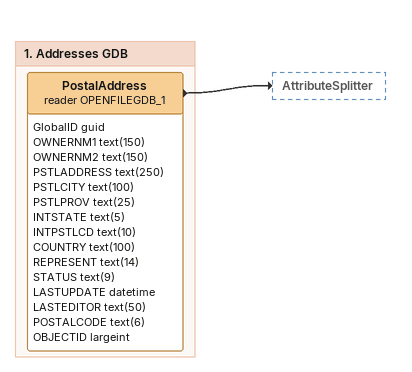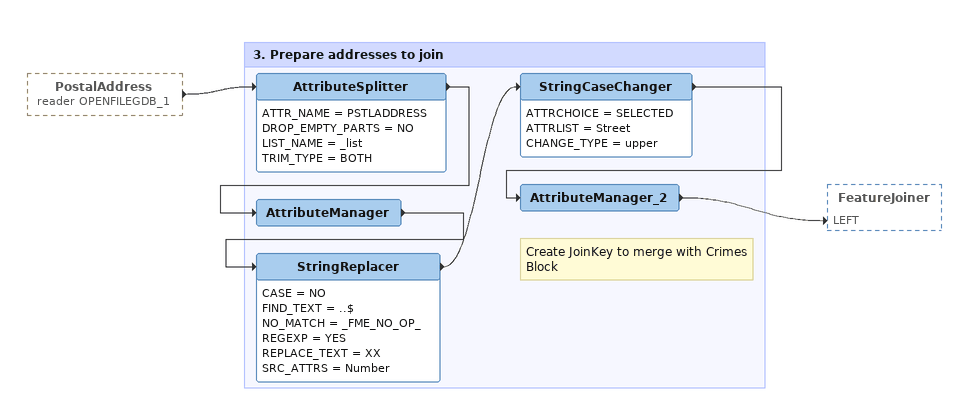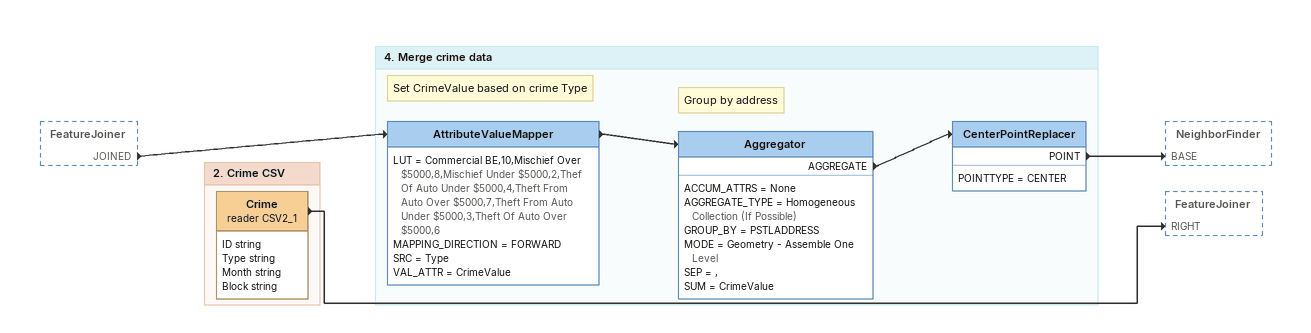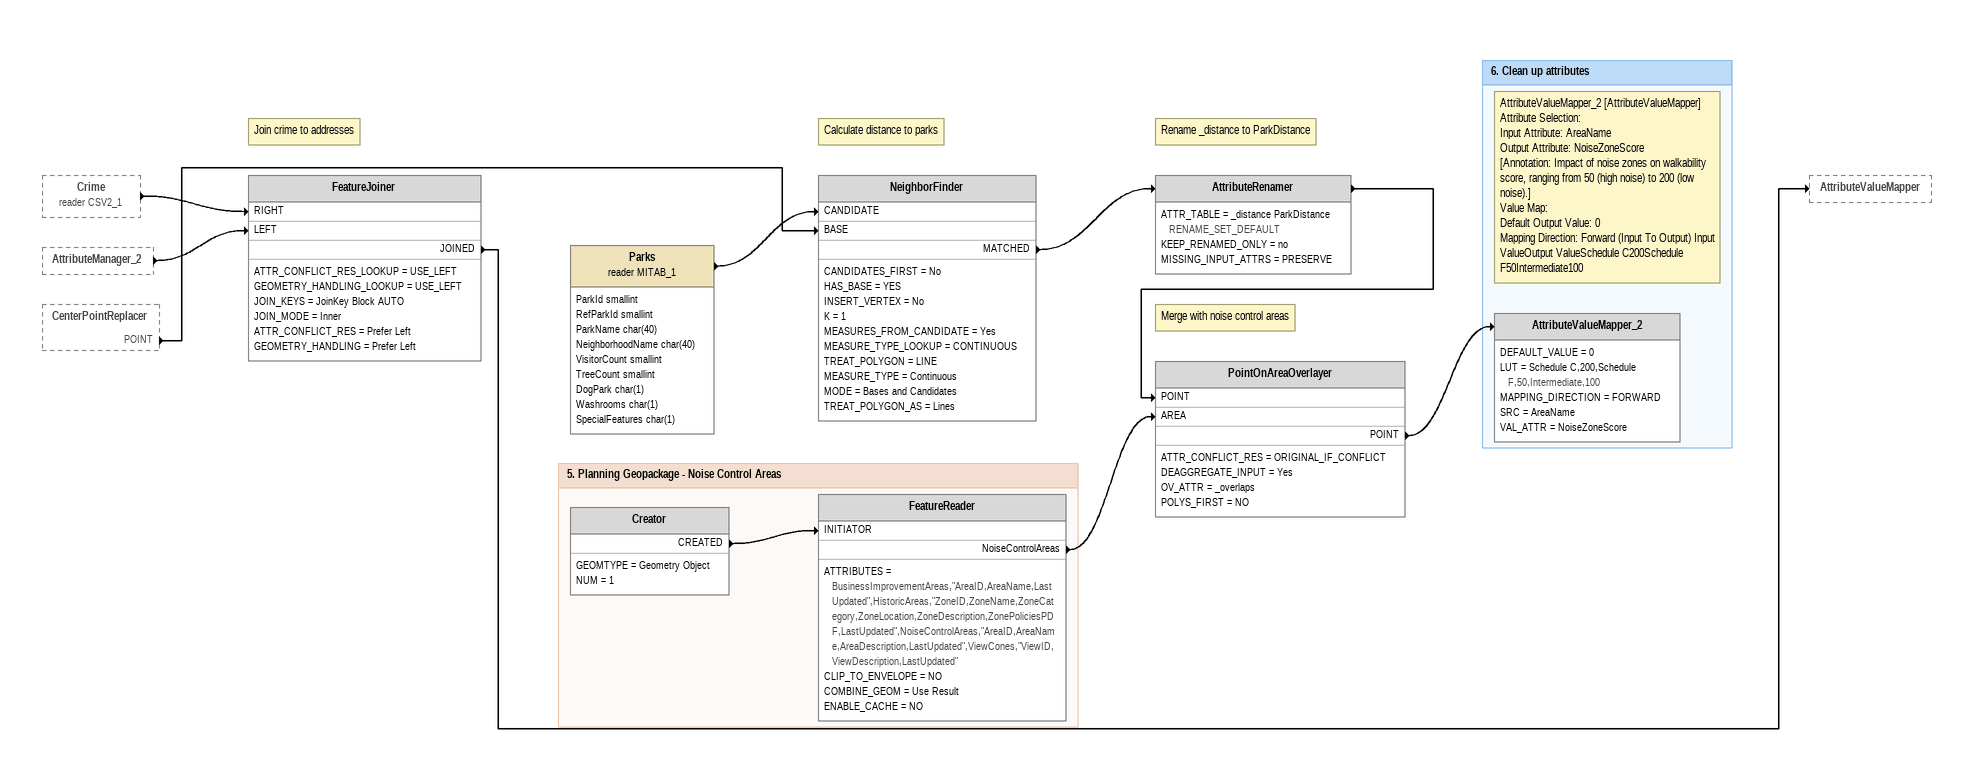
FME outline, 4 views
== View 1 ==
Bookmark: 1. Addresses GDB
PostalAddress (reader OPENFILEGDB_1)
    attributes: GlobalID guid, OWNERNM1 text(150), OWNERNM2 text(150), PSTLADDRESS text(250), PSTLCITY text(100), PSTLPROV text(25), INTSTATE text(5), INTPSTLCD text(10), COUNTRY text(100), REPRESENT text(14), STATUS text(9), LASTUPDATE datetime, LASTEDITOR text(50), POSTALCODE text(6), OBJECTID largeint
    -> AttributeSplitter

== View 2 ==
PostalAddress (reader OPENFILEGDB_1) [outside]
    -> AttributeSplitter

Bookmark: 3. Prepare addresses to join
AttributeSplitter
    ATTR_NAME = PSTLADDRESS
    DROP_EMPTY_PARTS = NO
    LIST_NAME = _list
    TRIM_TYPE = BOTH
    -> AttributeManager
AttributeManager
    -> StringReplacer
StringReplacer
    CASE = NO
    FIND_TEXT = ..$
    NO_MATCH = _FME_NO_OP_
    REGEXP = YES
    REPLACE_TEXT = XX
    SRC_ATTRS = Number
    -> StringCaseChanger
StringCaseChanger
    ATTRCHOICE = SELECTED
    ATTRLIST = Street
    CHANGE_TYPE = upper
    -> AttributeManager_2
Note: Create JoinKey to merge with Crimes Block
AttributeManager_2
    -> FeatureJoiner [LEFT]

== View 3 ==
FeatureJoiner [outside]
    JOINED -> AttributeValueMapper

Bookmark: 2. Crime CSV
Crime (reader CSV2_1)
    attributes: ID string, Type string, Month string, Block string
    -> FeatureJoiner [RIGHT]

Bookmark: 4. Merge crime data
Note: Set CrimeValue based on crime Type
AttributeValueMapper
    LUT = Commercial BE,10,Mischief Over $5000,8,Mischief Under $5000,2,Thef Of Auto Under $5000,4,Theft From Auto Over $5000,7,Theft From Auto Under $5000,3,Theft Of Auto Over $5000,6
    MAPPING_DIRECTION = FORWARD
    SRC = Type
    VAL_ATTR = CrimeValue
    -> Aggregator
Note: Group by address
Aggregator
    ACCUM_ATTRS = None
    AGGREGATE_TYPE = Homogeneous Collection (If Possible)
    GROUP_BY = PSTLADDRESS
    MODE = Geometry - Assemble One Level
    SEP = ,
    SUM = CrimeValue
    AGGREGATE -> CenterPointReplacer
CenterPointReplacer
    POINTTYPE = CENTER
    POINT -> NeighborFinder [BASE]

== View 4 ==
Crime (reader CSV2_1) [outside]
    -> FeatureJoiner [RIGHT]
AttributeManager_2 [outside]
    -> FeatureJoiner [LEFT]
CenterPointReplacer [outside]
    POINT -> NeighborFinder [BASE]
Note: Join crime to addresses
FeatureJoiner
    ATTR_CONFLICT_RES_LOOKUP = USE_LEFT
    GEOMETRY_HANDLING_LOOKUP = USE_LEFT
    JOIN_KEYS = JoinKey Block AUTO
    JOIN_MODE = Inner
    ATTR_CONFLICT_RES = Prefer Left
    GEOMETRY_HANDLING = Prefer Left
    JOINED -> AttributeValueMapper
Parks (reader MITAB_1)
    attributes: ParkId smallint, RefParkId smallint, ParkName char(40), NeighborhoodName char(40), VisitorCount smallint, TreeCount smallint, DogPark char(1), Washrooms char(1), SpecialFeatures char(1)
    -> NeighborFinder [CANDIDATE]
Note: Calculate distance to parks
NeighborFinder
    CANDIDATES_FIRST = No
    HAS_BASE = YES
    INSERT_VERTEX = No
    K = 1
    MEASURES_FROM_CANDIDATE = Yes
    MEASURE_TYPE_LOOKUP = CONTINUOUS
    TREAT_POLYGON = LINE
    MEASURE_TYPE = Continuous
    MODE = Bases and Candidates
    TREAT_POLYGON_AS = Lines
    MATCHED -> AttributeRenamer
Note: Rename _distance to ParkDistance
AttributeRenamer
    ATTR_TABLE = _distance ParkDistance RENAME_SET_DEFAULT
    KEEP_RENAMED_ONLY = no
    MISSING_INPUT_ATTRS = PRESERVE
    -> PointOnAreaOverlayer [POINT]
Note: Merge with noise control areas
PointOnAreaOverlayer
    ATTR_CONFLICT_RES = ORIGINAL_IF_CONFLICT
    DEAGGREGATE_INPUT = Yes
    OV_ATTR = _overlaps
    POLYS_FIRST = NO
    POINT -> AttributeValueMapper_2

Bookmark: 5. Planning Geopackage - Noise Control Areas
Creator
    GEOMTYPE = Geometry Object
    NUM = 1
    CREATED -> FeatureReader [INITIATOR]
FeatureReader
    ATTRIBUTES = BusinessImprovementAreas,"AreaID,AreaName,LastUpdated",HistoricAreas,"ZoneID,ZoneName,ZoneCategory,ZoneLocation,ZoneDescription,ZonePoliciesPDF,LastUpdated",NoiseControlAreas,"AreaID,AreaName,AreaDescription,LastUpdated",ViewCones,"ViewID,ViewDescription,LastUpdated"
    CLIP_TO_ENVELOPE = NO
    COMBINE_GEOM = Use Result
    ENABLE_CACHE = NO
    NoiseControlAreas -> PointOnAreaOverlayer [AREA]

Bookmark: 6. Clean up attributes
Note: AttributeValueMapper_2 [AttributeValueMapper] / Attribute Selection: / Input Attribute: AreaName / Output Attribute: NoiseZoneScore / [Annotation: Impact of noise zones on walkability / score, ranging from 50 (high noise) to 200 (low / noise).] / Value Map: / Default Output Value: 0 / Mapping Direction: Forward (Input To Output) Input ValueOutput ValueSchedule C200Schedule F50Intermediate100
AttributeValueMapper_2
    DEFAULT_VALUE = 0
    LUT = Schedule C,200,Schedule F,50,Intermediate,100
    MAPPING_DIRECTION = FORWARD
    SRC = AreaName
    VAL_ATTR = NoiseZoneScore
